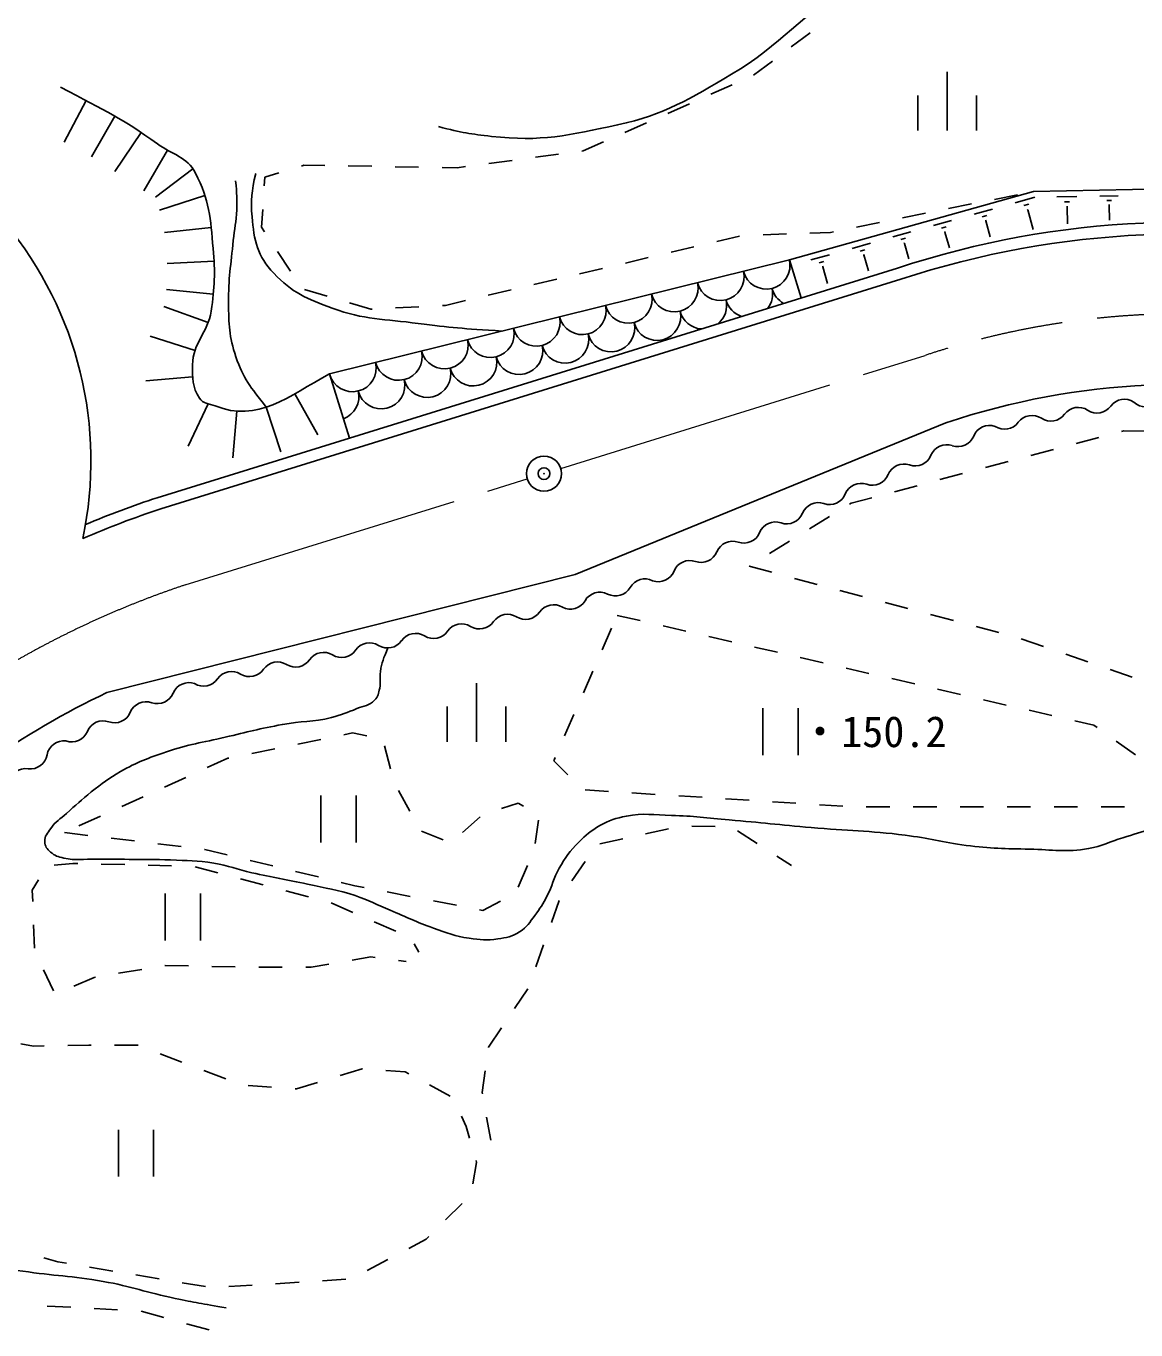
# Model space of a CAD drawing. Units: millimetres, scale not verified. Extents: x 40000 to 680000, y 20000 to 380000.
# Drawn here: x 154679 to 201946, y 271921 to 327434 of the extents above; entities that cross this region are included whole.
import ezdxf
from ezdxf.enums import TextEntityAlignment as Align

# ---------------------------------------------------------------- set-up
doc = ezdxf.new("R2010")
doc.units = ezdxf.units.MM
doc.header["$LTSCALE"] = 1000
doc.header["$PDMODE"] = 32
doc.header["$PDSIZE"] = 500
doc.linetypes.add('CHAIN', pattern=[18.5, 12, -1.5, 3.5, -1.5])
for name, color, linetype, lineweight in [('M-BGD', 7, 'Continuous', 25), ('M-BMK', 2, 'CHAIN', 13), ('M-BMK-SRVR', 3, 'Continuous', 25)]:
    doc.layers.add(name, color=color, linetype=linetype, lineweight=lineweight)
doc.styles.add('ＭＳ ゴシック', font='')
doc.styles.get('ＭＳ ゴシック').set_extended_font_data('MS Gothic')

msp = doc.modelspace()

# ---------------------------------------------------------------- linework, layer by layer
at = {"layer": 'M-BGD'}
for p, q in [((188066, 327145), (187266, 326545)), ((186466, 325945), (185666, 325345)), ((193905, 322981), (193905, 325481)), ((184755, 324934), (183841, 324529)), ((157232, 324263), (156299, 322494)), ((192655, 322981), (192655, 324481)), ((195155, 322981), (195155, 324481)), ((182927, 324123), (182013, 323718)), ((158461, 323598), (157469, 321861)), ((181098, 323312), (180184, 322907)), ((159583, 322901), (158466, 321242)), ((160703, 322150), (159698, 320421)), ((177361, 321980), (176369, 321848)), ((178408, 322119), (178352, 322111)), ((179270, 322501), (178408, 322119)), ((166508, 321507), (166404, 321475)), ((167399, 321493), (166508, 321507)), ((169399, 321462), (168399, 321478)), ((171399, 321431), (170399, 321446)), ((173395, 321454), (173032, 321405)), ((175378, 321717), (174387, 321585)), ((161784, 321356), (160186, 320153)), ((164850, 321000), (164826, 320626)), ((165448, 321183), (164850, 321000)), ((173032, 321405), (172399, 321415)), ((187186, 317480), (197578, 320389)), ((197578, 320389), (210268, 320635)), ((162297, 320224), (160363, 319602)), ((193962, 319662), (194943, 319859)), ((195923, 320056), (196904, 320253)), ((196797, 319911), (197643, 320148)), ((197173, 319788), (197385, 319847)), ((198583, 320159), (199436, 320175)), ((198907, 319952), (199120, 319956)), ((200411, 320194), (201190, 320209)), ((200707, 320005), (200902, 320009)), ((200784, 319812), (200832, 319813)), ((200808, 319812), (200820, 319171)), ((164759, 319628), (164708, 318865)), ((192002, 319267), (192982, 319464)), ((195056, 319424), (195831, 319640)), ((195401, 319311), (195594, 319365)), ((197312, 319599), (197364, 319614)), ((197338, 319606), (197570, 318776)), ((198991, 319740), (199044, 319741)), ((199018, 319741), (199032, 319011)), ((162563, 318863), (160576, 318641)), ((164708, 318865), (164838, 318669)), ((188064, 318618), (188943, 318651)), ((188943, 318651), (189061, 318675)), ((190041, 318872), (191021, 319070)), ((191599, 318456), (192360, 318669)), ((193324, 318939), (194092, 319154)), ((193666, 318827), (193858, 318881)), ((193791, 318656), (193839, 318669)), ((193815, 318662), (194004, 317990)), ((195528, 319138), (195576, 319152)), ((195552, 319145), (195744, 318459)), ((184095, 318262), (185068, 318490)), ((186065, 318543), (187064, 318581)), ((189860, 317969), (190642, 318188)), ((191938, 318346), (192128, 318399)), ((192062, 318175), (192110, 318189)), ((192086, 318182), (192271, 317520)), ((165391, 317836), (165944, 317002)), ((180201, 317346), (181174, 317575)), ((182148, 317804), (183121, 318033)), ((188096, 317475), (188902, 317701)), ((190208, 317856), (190403, 317910)), ((190336, 317681), (190385, 317694)), ((190360, 317688), (190551, 317007)), ((160263, 307355), (191786, 317129)), ((162684, 317424), (160687, 317320)), ((167606, 312625), (187186, 317480)), ((178254, 316888), (179227, 317117)), ((187689, 315858), (187186, 317480)), ((188455, 317358), (188657, 317415)), ((188587, 317178), (188637, 317192)), ((188612, 317185), (188813, 316469)), ((160415, 306878), (191938, 316652)), ((176307, 316430), (177280, 316659)), ((162654, 316014), (160664, 316212)), ((166539, 316225), (167497, 315937)), ((174360, 315972), (175334, 316201)), ((162436, 314819), (160551, 315489)), ((168454, 315649), (169358, 315377)), ((169358, 315377), (169414, 315380)), ((170413, 315432), (171411, 315485)), ((172410, 315537), (172537, 315543)), ((172537, 315543), (173387, 315743)), ((161875, 313625), (159969, 314230)), ((168453, 309894), (167606, 312625)), ((161774, 312499), (159781, 312335)), ((166124, 311778), (167099, 310032)), ((162431, 311352), (161581, 309542)), ((163649, 311038), (163484, 309045)), ((164907, 311207), (165534, 309308)), ((178070, 304081), (193855, 310546)), ((200366, 309916), (199400, 309660)), ((201429, 310198), (201333, 310172)), ((202330, 310192), (201429, 310198)), ((198433, 309404), (197466, 309147)), ((196500, 308891), (195533, 308635)), ((194567, 308379), (193600, 308122)), ((192633, 307866), (191667, 307610)), ((189824, 307121), (189744, 307072)), ((190700, 307354), (189824, 307121)), ((188893, 306547), (188043, 306022)), ((187192, 305496), (186341, 304971)), ((185490, 304445), (185471, 304434)), ((185471, 304434), (186438, 304177)), ((158122, 299059), (178070, 304081)), ((187404, 303920), (188371, 303664)), ((189337, 303407), (190304, 303150)), ((191270, 302893), (192237, 302636)), ((179858, 302345), (180832, 302120)), ((193203, 302379), (194170, 302122)), ((179216, 300879), (179617, 301795)), ((181807, 301896), (182781, 301671)), ((183756, 301446), (184730, 301222)), ((195136, 301866), (196102, 301609)), ((185704, 300997), (186679, 300773)), ((197065, 301340), (198011, 301014)), ((187653, 300548), (188628, 300324)), ((198956, 300687), (199901, 300361)), ((178415, 299046), (178816, 299963)), ((189602, 300099), (190577, 299874)), ((200846, 300035), (201792, 299708)), ((173860, 296960), (173860, 299460)), ((191551, 299650), (192526, 299425)), ((193500, 299201), (194475, 298976)), ((195449, 298751), (196423, 298527)), ((172610, 296960), (172610, 298460)), ((175110, 296960), (175110, 298460)), ((177613, 297214), (178014, 298130)), ((186056, 298394), (186056, 296394)), ((187556, 298394), (187556, 296394)), ((197398, 298302), (198372, 298078)), ((199347, 297853), (200160, 297666)), ((200160, 297666), (200295, 297570)), ((167228, 297065), (166248, 296865)), ((168587, 297341), (168208, 297264)), ((169188, 297215), (168587, 297341)), ((165269, 296666), (164289, 296467)), ((170205, 295817), (169951, 296784)), ((201108, 296988), (201922, 296407)), ((163279, 296262), (162396, 295860)), ((163309, 296268), (163279, 296262)), ((177151, 296157), (177212, 296298)), ((177749, 295559), (177151, 296157)), ((161486, 295447), (160575, 295033)), ((171020, 294003), (170547, 294885)), ((179482, 294851), (178484, 294914)), ((181478, 294724), (180480, 294787)), ((159665, 294620), (158754, 294206)), ((167231, 294674), (167231, 292674)), ((168731, 294674), (168731, 292674)), ((175634, 294342), (174930, 294127)), ((175867, 294218), (175634, 294342)), ((183474, 294598), (182476, 294661)), ((185470, 294471), (184472, 294534)), ((187466, 294345), (186468, 294408)), ((189462, 294218), (188464, 294282)), ((157844, 293793), (156933, 293379)), ((174014, 293762), (173261, 293104)), ((191461, 294185), (190461, 294185)), ((193461, 294185), (192461, 294185)), ((195461, 294185), (194461, 294185)), ((197461, 294185), (196461, 294185)), ((199461, 294185), (198461, 294185)), ((201461, 294185), (200461, 294185)), ((172449, 292784), (171519, 293152)), ((176361, 292630), (176499, 293620)), ((181065, 293038), (182042, 293251)), ((183029, 293366), (184029, 293357)), ((184976, 293171), (185818, 292632)), ((156315, 293098), (157307, 292978)), ((158300, 292859), (159293, 292740)), ((160286, 292620), (161279, 292501)), ((179111, 292612), (180088, 292825)), ((162272, 292381), (162297, 292378)), ((162297, 292378), (163244, 292149)), ((186660, 292092), (187283, 291693)), ((155882, 291711), (156667, 291781)), ((156667, 291781), (156879, 291776)), ((157879, 291753), (158879, 291730)), ((159878, 291707), (160878, 291684)), ((161875, 291639), (162841, 291382)), ((164216, 291914), (165188, 291678)), ((166160, 291443), (167132, 291208)), ((175632, 290776), (176032, 291693)), ((177921, 291043), (178491, 291865)), ((154943, 290647), (155215, 291091)), ((163808, 291126), (164774, 290870)), ((168104, 290973), (168677, 290834)), ((154961, 290168), (154943, 290647)), ((160607, 290503), (160607, 288503)), ((162107, 290503), (162107, 288503)), ((165741, 290613), (166708, 290357)), ((168677, 290834), (169080, 290756)), ((170062, 290568), (171044, 290379)), ((167674, 290099), (168590, 289698)), ((172026, 290190), (173008, 290001)), ((173990, 289812), (174134, 289784)), ((174134, 289784), (174890, 290179)), ((177051, 289262), (177381, 290206)), ((169506, 289296), (170421, 288895)), ((155038, 288170), (155000, 289169)), ((171214, 288359), (171406, 288003)), ((176392, 287374), (176722, 288318)), ((169365, 287802), (168565, 287665)), ((169552, 287777), (169365, 287802)), ((170871, 287601), (170543, 287645)), ((155853, 286355), (155419, 287256)), ((159605, 287269), (158618, 287104)), ((160598, 287434), (160591, 287433)), ((161591, 287416), (160598, 287434)), ((163591, 287380), (162591, 287398)), ((165590, 287367), (164590, 287367)), ((166822, 287367), (166590, 287367)), ((167579, 287497), (166822, 287367)), ((157586, 286932), (156707, 286563)), ((157632, 286940), (157586, 286932)), ((175487, 285609), (176045, 286439)), ((174380, 283964), (174929, 284779)), ((154460, 284102), (155000, 284008)), ((155000, 284008), (155452, 284014)), ((156452, 284028), (157355, 284040)), ((157355, 284040), (157451, 284040)), ((158451, 284040), (159451, 284040)), ((160384, 283681), (161317, 283319)), ((174378, 283946), (174380, 283964)), ((162252, 282965), (163188, 282613)), ((168050, 282751), (168986, 283035)), ((168986, 283035), (169008, 283034)), ((170005, 282965), (170822, 282910)), ((170822, 282910), (170982, 282823)), ((174104, 282028), (174236, 282957)), ((164138, 282328), (165136, 282260)), ((166134, 282191), (166192, 282187)), ((166192, 282187), (167093, 282461)), ((171862, 282349), (172743, 281875)), ((174115, 281967), (174104, 282028)), ((173225, 281026), (173428, 280586)), ((174473, 279999), (174294, 280983)), ((158609, 280447), (158609, 278447)), ((160109, 280447), (160109, 278447)), ((173428, 280586), (173569, 280091)), ((173867, 279048), (173703, 278147)), ((173844, 279129), (173867, 279048)), ((173253, 277307), (172543, 276602)), ((171833, 275898), (171717, 275783)), ((171717, 275783), (170977, 275392)), ((156025, 274822), (155429, 274994)), ((156400, 274759), (156025, 274822)), ((170093, 274924), (169210, 274456)), ((158372, 274428), (157386, 274594)), ((160344, 274096), (159358, 274262)), ((162316, 273764), (161330, 273930)), ((164309, 273825), (163311, 273763)), ((166305, 273950), (165307, 273887)), ((168301, 274075), (167303, 274012)), ((156583, 272885), (155584, 272938)), ((158580, 272779), (157581, 272832)), ((160541, 272450), (159577, 272714)), ((162470, 271921), (161506, 272186))]:
    msp.add_line(p, q, dxfattribs=at)
for centre, radius, start, end in [((141597, 308924), 15844, 347.9635, 39.618), ((203956, 280182), 38900, 45.919, 108.2321), ((203956, 280182), 38400, 45.9382, 108.2386), ((184247, 316760), 1009, 194.4172, 13.4367), ((186205, 317246), 1009, 194.4172, 13.4367), ((182289, 316275), 1009, 194.4172, 13.4367), ((180331, 315789), 1009, 194.4172, 13.4367), ((185466, 316032), 1009, 322.4243, 13.4367), ((187424, 316518), 1009, 194.4172, 241.8188), ((178373, 315304), 1009, 194.4172, 13.4367), ((183508, 315547), 1009, 308.4335, 13.4367), ((185466, 316032), 1009, 194.4172, 252.0289), ((176415, 314818), 1009, 194.4172, 13.4367), ((179592, 314576), 1009, 194.4172, 13.4367), ((181550, 315061), 1009, 194.4172, 13.4367), ((183508, 315547), 1009, 194.4172, 266.0197), ((174457, 314333), 1009, 194.4172, 13.4367), ((177634, 314090), 1009, 194.4172, 13.4367), ((172499, 313847), 1009, 194.4172, 13.4367), ((175677, 313605), 1009, 194.4172, 13.4367), ((168583, 312876), 1009, 194.4172, 13.4367), ((170541, 313361), 1009, 194.4172, 13.4367), ((173719, 313119), 1009, 194.4172, 13.4367), ((171761, 312634), 1009, 194.4172, 13.4367), ((169803, 312148), 1009, 194.4172, 13.4367), ((203956, 280182), 32000, 46.2227, 108.4008), ((167845, 311663), 1009, 290.4697, 13.4367), ((201459, 310821), 725, 56.3174, 143.5231), ((198323, 311338), 725, 236.3174, 323.5231), ((199488, 310476), 725, 56.3174, 143.5231), ((200293, 311683), 725, 236.3174, 323.5231), ((202368, 311941), 725, 225.547, 312.7527), ((195710, 309706), 725, 70.6549, 157.8606), ((196352, 310994), 725, 236.3174, 323.5231), ((197518, 310132), 725, 56.3174, 143.5231), ((194367, 310253), 725, 250.6549, 337.8606), ((193887, 308885), 725, 70.6549, 157.8606), ((192063, 308063), 725, 70.6549, 157.8606), ((192544, 309431), 725, 250.6549, 337.8606), ((190720, 308609), 725, 250.6549, 337.8606), ((190240, 307241), 725, 70.6549, 157.8606), ((173795, 266548), 42992, 108.3466, 112.696), ((188417, 306420), 725, 70.6549, 157.8606), ((188897, 307788), 725, 250.6549, 337.8606), ((173795, 266548), 42492, 108.3532, 113.1459), ((187073, 306966), 725, 250.6549, 337.8606), ((186593, 305598), 725, 70.6549, 157.8606), ((184770, 304776), 725, 70.6549, 157.8606), ((185250, 306144), 725, 250.6549, 337.8606), ((183427, 305323), 725, 250.6549, 337.8606), ((181603, 304501), 725, 250.6549, 337.8606), ((182946, 303954), 725, 70.6549, 157.8606), ((181032, 303172), 725, 62.807, 150.0126), ((179113, 302607), 725, 62.807, 150.0126), ((179776, 303897), 725, 242.807, 330.0126), ((177143, 302071), 725, 58.1009, 145.3065), ((177857, 303332), 725, 242.807, 330.0126), ((173992, 302491), 725, 238.1009, 325.3065), ((175184, 301666), 725, 58.1009, 145.3065), ((175951, 302897), 725, 238.1009, 325.3065), ((171268, 300854), 725, 58.1009, 145.3065), ((172034, 302085), 725, 238.1009, 325.3065), ((173226, 301260), 725, 58.1009, 145.3065), ((169309, 300449), 725, 58.1009, 145.3065), ((170075, 301680), 725, 238.1009, 325.3065), ((165392, 299637), 725, 58.1009, 145.3065), ((166159, 300868), 725, 238.1009, 325.3065), ((167351, 300043), 725, 58.1009, 145.3065), ((168117, 301274), 725, 238.1009, 325.3065), ((163434, 299231), 725, 58.1009, 145.3065), ((164200, 300462), 725, 238.1009, 325.3065), ((161616, 298758), 725, 70.4324, 157.6381), ((162242, 300057), 725, 238.1009, 325.3065), ((174137, 265705), 37000, 115.647, 134.1013), ((159789, 297943), 725, 70.4324, 157.6381), ((160275, 299310), 725, 250.4324, 337.6381), ((158448, 298495), 725, 250.4324, 337.6381), ((157963, 297129), 725, 70.4324, 157.6381), ((156287, 296278), 725, 82.7207, 169.9263), ((156622, 297681), 725, 250.4324, 337.6381), ((154859, 296532), 725, 262.7207, 349.9263), ((154676, 295094), 725, 82.7207, 169.9263)]:
    msp.add_arc(centre, radius, start, end, dxfattribs=at)
for points, knots in [([(224505, 316090), (223565, 316641), (223127, 316954), (222507, 317760), (221718, 318786), (221853, 319671), (221428, 320893), (221106, 321819), (221036, 322386), (220592, 323260), (219983, 324461), (219580, 325147), (218608, 326079), (217522, 327120), (216695, 327452), (215371, 328168), (214389, 328699), (213772, 328870), (212709, 329212), (210451, 329938), (209106, 330051), (206792, 330569), (204905, 330992), (203873, 331383), (201953, 331613), (199961, 331852), (198801, 332103), (196819, 331787), (193953, 331332), (192436, 330510), (189876, 329142), (187678, 327969), (186874, 326640), (184724, 325383), (182932, 324335), (181898, 323662), (179869, 323225), (177813, 322783), (176596, 322494), (174508, 322738), (173616, 322842), (173243, 322880), (172246, 323155)], [0, 0, 0, 0, 1, 1, 1, 2, 2, 2, 3, 3, 3, 4, 4, 4, 5, 5, 5, 6, 6, 6, 7, 7, 7, 8, 8, 8, 9, 9, 9, 10, 10, 10, 11, 11, 11, 12, 12, 12, 13, 13, 13, 14, 14, 14, 14]), ([(156150, 324834), (158127, 323780), (158759, 323511), (160272, 322419), (160921, 321951), (161525, 321880), (161896, 321170), (162491, 320030), (162535, 319246), (162645, 317964), (162735, 316927), (162718, 316329), (162562, 315299), (162420, 314364), (161781, 313956), (161771, 313009), (161765, 312445), (161751, 312065), (162062, 311594), (162223, 311351), (162458, 311368), (162728, 311261), (164567, 310530), (165825, 311674), (167606, 312625)], [0, 0, 0, 0, 1, 1, 1, 2, 2, 2, 3, 3, 3, 4, 4, 4, 5, 5, 5, 6, 6, 6, 7, 7, 7, 8, 8, 8, 8]), ([(164459, 321158), (164282, 320385), (164242, 320034), (164302, 319314), (164385, 318311), (164531, 317638), (165224, 316908), (166004, 316085), (166655, 315814), (167719, 315424), (169085, 314923), (169943, 314963), (171385, 314772), (172773, 314588), (173257, 314555), (174957, 314448)], [0, 0, 0, 0, 1, 1, 1, 2, 2, 2, 3, 3, 3, 4, 4, 4, 5, 5, 5, 5]), ([(164907, 311207), (164234, 312061), (163928, 312428), (163616, 313355), (163327, 314212), (163309, 314745), (163301, 315649), (163292, 316688), (163406, 317267), (163503, 318302), (163552, 318812), (163632, 319094), (163650, 319606), (163666, 320089), (163653, 320268), (163605, 320843)], [0, 0, 0, 0, 1, 1, 1, 2, 2, 2, 3, 3, 3, 4, 4, 4, 5, 5, 5, 5]), ([(170090, 300955), (169907, 300515), (169822, 300356), (169768, 299946), (169731, 299673), (169800, 299511), (169740, 299242), (169693, 299029), (169674, 298886), (169524, 298727), (169299, 298490), (169066, 298502), (168765, 298375), (168352, 298201), (168116, 298109), (167682, 297996), (166885, 297789), (166405, 297851), (165596, 297698), (164638, 297517), (164108, 297380), (163158, 297156), (162177, 296925), (161606, 296862), (160653, 296533), (159869, 296263), (159424, 296103), (158702, 295694), (158187, 295401), (157919, 295197), (157456, 294827), (157029, 294485), (156804, 294276), (156400, 293906), (156134, 293662), (155930, 293570), (155730, 293269), (155597, 293071), (155458, 292953), (155472, 292714), (155484, 292516), (155565, 292396), (155716, 292267), (155902, 292109), (156047, 292061), (156285, 292010), (156812, 291895), (157127, 291978), (157666, 291969), (158214, 291960), (158521, 291962), (159068, 291956), (159756, 291947), (160142, 291958), (160829, 291929), (161549, 291897), (161960, 291915), (162671, 291793), (163316, 291682), (163658, 291533), (164296, 291387), (165217, 291175), (165744, 291105), (166666, 290899), (167462, 290721), (167922, 290666), (168698, 290412), (169297, 290215), (169605, 290031), (170187, 289789), (170906, 289490), (171294, 289285), (172029, 289030), (172612, 288828), (172935, 288678), (173546, 288597), (174018, 288534), (174295, 288495), (174765, 288570), (175144, 288630), (175380, 288656), (175700, 288868), (176012, 289074), (176124, 289273), (176350, 289572), (176576, 289872), (176690, 290052), (176864, 290385), (177100, 290833), (177125, 291137), (177379, 291576), (177651, 292047), (177836, 292301), (178219, 292687), (178532, 293003), (178726, 293172), (179113, 293391), (179523, 293624), (179787, 293706), (180250, 293798), (180982, 293942), (181414, 293840), (182160, 293825), (183125, 293805), (183663, 293716), (184625, 293635), (185991, 293520), (186754, 293429), (188119, 293310), (189679, 293174), (190561, 293181), (192115, 292985), (193136, 292856), (193693, 292675), (194715, 292552), (195767, 292424), (196364, 292410), (197424, 292389), (198402, 292369), (198965, 292251), (199929, 292416), (200520, 292517), (200818, 292704), (201392, 292877), (201876, 293022), (202144, 293122), (202638, 293229), (203118, 293332), (203396, 293446), (203884, 293391), (204250, 293350), (204490, 293323), (204778, 293093), (205152, 292795), (205236, 292501), (205482, 292091), (205717, 291699), (205848, 291478), (206037, 291062), (206342, 290391), (206376, 289956), (206715, 289301), (207000, 288748), (207112, 288337), (207636, 288001), (208137, 287679), (208518, 287674), (209125, 287676)], [0, 0, 0, 0, 1, 1, 1, 2, 2, 2, 3, 3, 3, 4, 4, 4, 5, 5, 5, 6, 6, 6, 7, 7, 7, 8, 8, 8, 9, 9, 9, 10, 10, 10, 11, 11, 11, 12, 12, 12, 13, 13, 13, 14, 14, 14, 15, 15, 15, 16, 16, 16, 17, 17, 17, 18, 18, 18, 19, 19, 19, 20, 20, 20, 21, 21, 21, 22, 22, 22, 23, 23, 23, 24, 24, 24, 25, 25, 25, 26, 26, 26, 27, 27, 27, 28, 28, 28, 29, 29, 29, 30, 30, 30, 31, 31, 31, 32, 32, 32, 33, 33, 33, 34, 34, 34, 35, 35, 35, 36, 36, 36, 37, 37, 37, 38, 38, 38, 39, 39, 39, 40, 40, 40, 41, 41, 41, 42, 42, 42, 43, 43, 43, 44, 44, 44, 45, 45, 45, 46, 46, 46, 47, 47, 47, 48, 48, 48, 49, 49, 49, 49]), ([(163200, 272858), (162154, 273037), (161874, 273090), (161028, 273263), (159821, 273510), (159172, 273775), (157959, 273987), (156633, 274220), (155872, 274225), (154541, 274422), (153202, 274620), (152417, 274598), (151124, 275001), (149892, 275385), (149216, 275742), (148199, 276536), (147622, 276986), (147282, 277266), (146911, 277897), (146380, 278799), (146104, 279357), (145926, 280387), (145766, 281313), (145814, 281857), (145911, 282791), (146010, 283736), (146140, 284262), (146433, 285166), (146767, 286200), (147030, 286759), (147548, 287714), (148081, 288699), (148467, 289202), (149111, 290118), (149629, 290853), (150030, 291185), (150516, 291942), (150880, 292510), (151002, 292726), (151368, 293444)], [0, 0, 0, 0, 1, 1, 1, 2, 2, 2, 3, 3, 3, 4, 4, 4, 5, 5, 5, 6, 6, 6, 7, 7, 7, 8, 8, 8, 9, 9, 9, 10, 10, 10, 11, 11, 11, 12, 12, 12, 13, 13, 13, 13])]:
    msp.add_open_spline(points, degree=3, knots=knots, dxfattribs=at)
at = {"layer": 'M-BMK'}
for p, q in [((177453, 308602), (192974, 313414)), ((161455, 303641), (176021, 308157))]:
    msp.add_line(p, q, dxfattribs=at)
for centre, radius, start, end in [((203956, 280182), 35000, 46.0796, 108.2866), ((174137, 265705), 40000, 108.4847, 134.2678)]:
    msp.add_arc(centre, radius, start, end, dxfattribs=at)
at = {"layer": 'M-BMK-SRVR'}
msp.add_circle((176737, 308379), 750, dxfattribs=at)
msp.add_point((176737, 308379), dxfattribs=at)

# ---------------------------------------------------------------- texts
at = {"layer": 'M-BGD', "style": 'ＭＳ ゴシック'}
msp.add_text('・150.2', height=1320, dxfattribs=at).set_placement((187592, 297395), align=Align.MIDDLE_LEFT)

doc.saveas('drawing.dxf')
